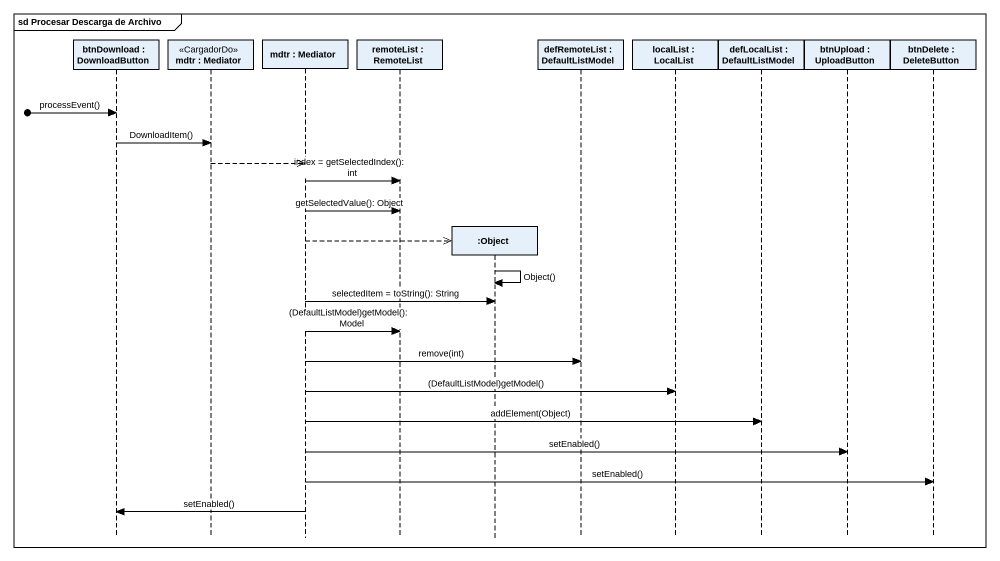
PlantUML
@startuml
mainframe sd Procesar Descarga de Archivo
hide footbox
participant "btnDownload : DownloadButton" as btnDownload
participant "mdtr : Mediator" as mdtr <<CargadorDo>>
participant "mdtr : Mediator" as mdtr_2
participant "remoteList : RemoteList" as remoteList
participant ":Object" as Object_
participant "defRemoteList : DefaultListModel" as defRemoteList
participant "localList : LocalList" as localList
participant "defLocalList : DefaultListModel" as defLocalList
participant "btnUpload : UploadButton" as btnUpload
participant "btnDelete : DeleteButton" as btnDelete

[o-> btnDownload : processEvent()
btnDownload -> mdtr : DownloadItem()
mdtr -->> mdtr_2
mdtr_2 -> remoteList : index = getSelectedIndex(): int
mdtr_2 -> remoteList : getSelectedValue(): Object
mdtr_2 -->> Object_ **
Object_ -> Object_ : Object()
mdtr_2 -> Object_ : selectedItem = toString(): String
mdtr_2 -> remoteList : (DefaultListModel)getModel(): Model
mdtr_2 -> defRemoteList : remove(int)
mdtr_2 -> localList : (DefaultListModel)getModel()
mdtr_2 -> defLocalList : addElement(Object)
mdtr_2 -> btnUpload : setEnabled()
mdtr_2 -> btnDelete : setEnabled()
mdtr_2 -> btnDownload : setEnabled()
@enduml
